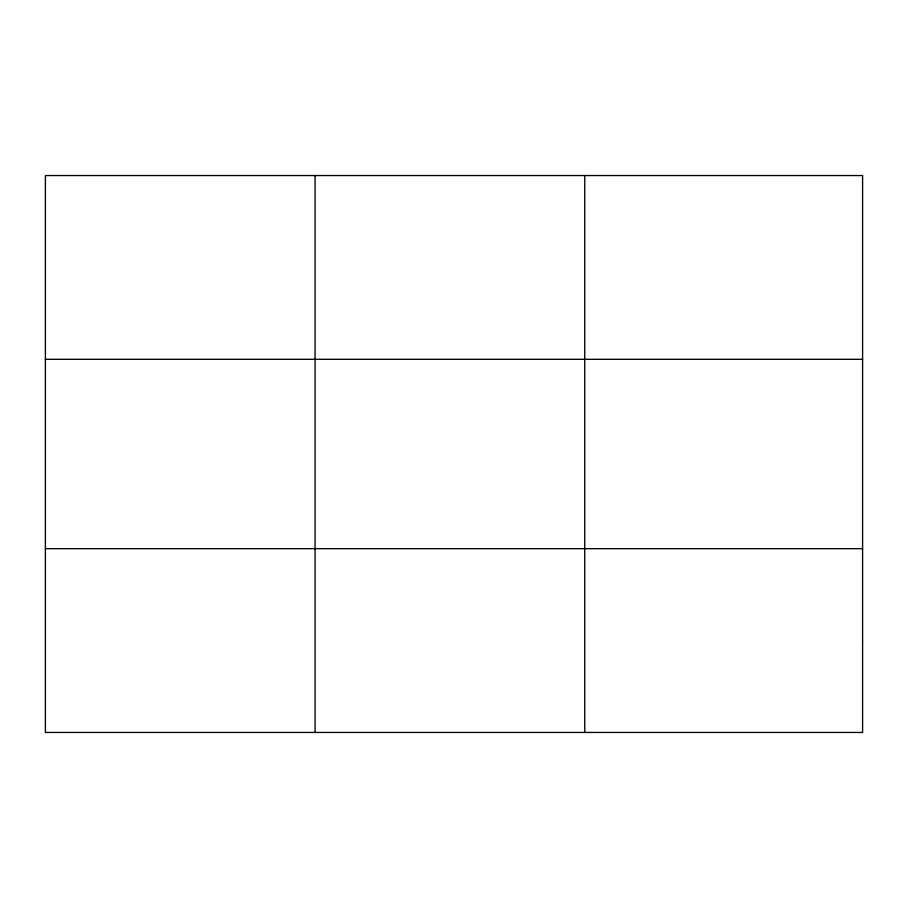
<?xml version="1.0" encoding="UTF-8"?>
<svg xmlns="http://www.w3.org/2000/svg" width="908" height="908" viewBox="0 0 908 908"><rect width="100%" height="100%" fill="white"/><g stroke="black" fill="none" stroke-linecap="round" stroke-linejoin="round"><path stroke-width="1.36" d="M315.076 732.45L315.076 175.55M584.752 732.45L584.752 175.55M45.4 359.33L862.6 359.33M45.4 548.67L862.6 548.67M862.6 640.56L862.6 732.45L45.4 732.45L45.4 175.55L862.6 175.55L862.6 640.56"/></g></svg>
